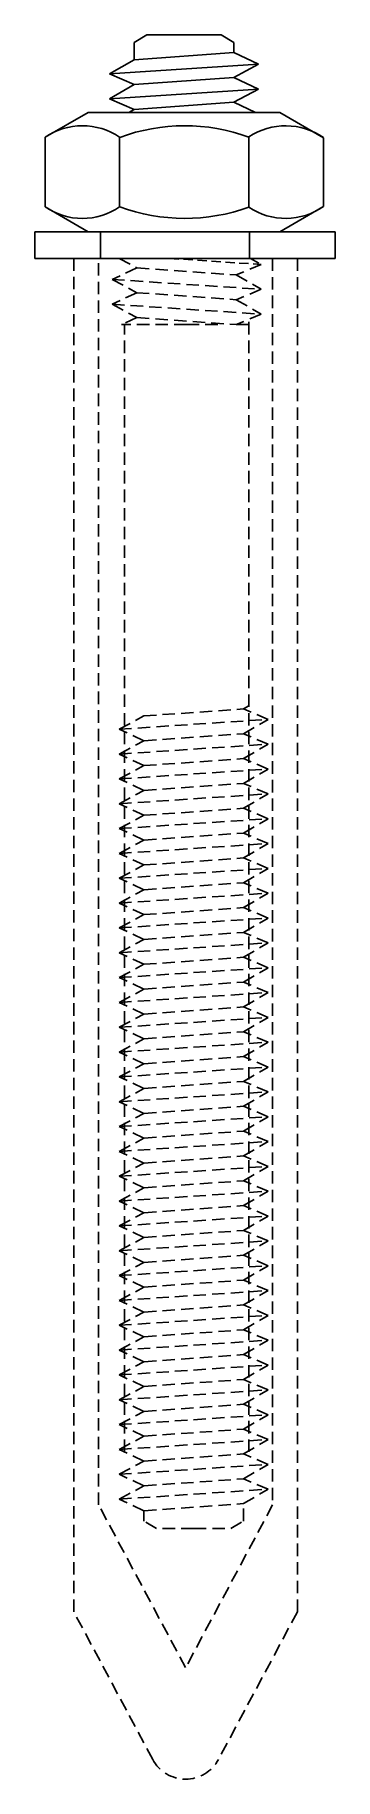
# Model space of a CAD drawing. Extents: x -12 to 12, y -122 to 18.
import ezdxf

# ---------------------------------------------------------------- set-up
doc = ezdxf.new("R2010")
doc.units = 0
doc.linetypes.add('HIDDEN', pattern=[0.375, 0.25, -0.125])
doc.layers.get('0').update_dxf_attribs({"linetype": 'CONTINUOUS'})

msp = doc.modelspace()

# ---------------------------------------------------------------- linework, layer by layer
for p, q in [((-3.08, 18), (-4.08, 17.4)), ((-4.08, 17.4), (-4.08, 16)), ((-0.08, 18), (-3.08, 18)), ((-0.08, 18), (2.92, 18)), ((-0.08, 18), (2.92, 18)), ((2.92, 18), (3.92, 17.4)), ((3.92, 17.4), (3.92, 16.57)), ((-4.08, 16), (-6.08, 14.85)), ((5.92, 15.64), (-6.08, 14.85)), ((3.92, 16.57), (-4.08, 16)), ((3.92, 16.57), (5.92, 15.64)), ((5.92, 15.64), (3.92, 14.57)), ((-6.08, 14.85), (-4.08, 14)), ((3.92, 14.57), (-4.08, 14)), ((3.92, 14.57), (-4.08, 14)), ((3.92, 14.57), (5.92, 13.64)), ((3.92, 14.57), (5.92, 13.64)), ((-4.08, 14), (-6.08, 12.85)), ((-4.08, 14), (-6.08, 12.85)), ((5.92, 13.64), (-6.08, 12.85)), ((-6.08, 12.85), (-4.08, 12)), ((-6.08, 12.85), (-4.08, 12)), ((5.92, 13.64), (3.92, 12.57)), ((5.92, 13.64), (3.92, 12.57)), ((-11.26, 9.75), (-7.79, 11.75)), ((7.64, 11.75), (-7.79, 11.75)), ((-4.08, 12), (-4.51, 11.75)), ((-4.08, 12), (-4.51, 11.75)), ((-4.08, 12), (-4.51, 11.75)), ((3.92, 12.57), (-4.08, 12)), ((3.92, 12.57), (-4.08, 12)), ((3.92, 12.57), (5.68, 11.75)), ((3.92, 12.57), (5.68, 11.75)), ((11.14, 9.72), (7.64, 11.75)), ((-11.26, 4.15), (-11.26, 9.75)), ((-5.26, 4.15), (-5.26, 9.75)), ((5.14, 4.12), (5.14, 9.78)), ((11.14, 4.18), (11.14, 9.72)), ((-11.26, 4.15), (-7.79, 2.15)), ((11.1, 4.15), (7.64, 2.15)), ((-0.08, 2.15), (-12.08, 2.15)), ((-12.08, 2.15), (-12.08, 0)), ((12.08, 2.15), (-11.92, 2.15)), ((-6.8, 2.15), (-6.8, 0)), ((-0.08, 2.15), (9.82, 2.15)), ((5.2, 2.15), (5.2, 0)), ((12.08, 0), (12.08, 2.15)), ((-12.08, 0), (12.08, 0))]:
    msp.add_line(p, q)
at = {"linetype": 'HIDDEN', "ltscale": 4}
for p, q in [((-5.3, 0), (-3.87, -0.76)), ((-3.87, -0.76), (-5.87, -1.69)), ((-3.87, -0.76), (4.13, -1.33)), ((6.13, -0.49), (4.13, -1.33)), ((4.13, -1.33), (6.13, -2.49)), ((4.13, -1.33), (6.13, -2.49)), ((-5.87, -1.69), (6.13, -2.49)), ((-5.87, -1.69), (-3.87, -2.76)), ((-3.87, -2.76), (-5.87, -3.69)), ((-3.87, -2.76), (4.13, -3.33)), ((6.13, -2.49), (4.13, -3.33)), ((-5.87, -3.69), (6.13, -4.49)), ((-5.87, -3.69), (-3.87, -4.76)), ((4.13, -3.33), (6.13, -4.49)), ((4.13, -3.33), (6.13, -4.49)), ((-3.87, -4.76), (-5.1, -5.33)), ((0.13, -5.33), (-5.1, -5.33)), ((-4.87, -96.12), (-4.87, -5.33)), ((-3.87, -4.76), (4.13, -5.33)), ((0.13, -5.33), (3.13, -5.33)), ((6.13, -4.49), (4.13, -5.33)), ((4.13, -5.33), (5.13, -5.33)), ((5.13, -96.12), (5.13, -4.91)), ((-3.3, -36.85), (4.7, -36.28)), ((-3.3, -36.85), (4.7, -36.28)), ((4.7, -36.28), (5.13, -36.03)), ((4.7, -36.28), (5.13, -36.03)), ((6.7, -37.12), (4.7, -36.28)), ((6.7, -37.12), (4.7, -36.28)), ((-5.3, -37.92), (-3.3, -36.85)), ((-5.3, -37.92), (-3.3, -36.85)), ((-5.3, -37.92), (6.7, -37.12)), ((-3.3, -38.85), (-5.3, -37.92)), ((-3.3, -38.85), (-5.3, -37.92)), ((4.7, -38.28), (6.7, -37.12)), ((4.7, -38.28), (6.7, -37.12)), ((-5.3, -39.92), (-3.3, -38.85)), ((-5.3, -39.92), (6.7, -39.12)), ((-3.3, -38.85), (4.7, -38.28)), ((-3.3, -38.85), (4.7, -38.28)), ((6.7, -39.12), (4.7, -38.28)), ((4.7, -40.28), (6.7, -39.12)), ((-3.3, -40.85), (-5.3, -39.92)), ((-3.3, -40.85), (4.7, -40.28)), ((-3.3, -40.85), (4.7, -40.28)), ((-3.3, -40.85), (4.7, -40.28)), ((4.7, -40.28), (5.13, -40.03)), ((4.7, -40.28), (5.13, -40.03)), ((6.7, -41.12), (4.7, -40.28)), ((6.7, -41.12), (4.7, -40.28)), ((-5.3, -41.92), (-3.3, -40.85)), ((-5.3, -41.92), (-3.3, -40.85)), ((-5.3, -41.92), (6.7, -41.12)), ((-3.3, -42.85), (-5.3, -41.92)), ((-3.3, -42.85), (-5.3, -41.92)), ((4.7, -42.28), (6.7, -41.12)), ((4.7, -42.28), (6.7, -41.12)), ((-5.3, -43.92), (-3.3, -42.85)), ((-5.3, -43.92), (6.7, -43.12)), ((-3.3, -42.85), (4.7, -42.28)), ((-3.3, -42.85), (4.7, -42.28)), ((6.7, -43.12), (4.7, -42.28)), ((4.7, -44.28), (6.7, -43.12)), ((-3.3, -44.85), (-5.3, -43.92)), ((-5.3, -45.92), (-3.3, -44.85)), ((-5.3, -45.92), (-3.3, -44.85)), ((-3.3, -44.85), (4.7, -44.28)), ((-3.3, -44.85), (4.7, -44.28)), ((-3.3, -44.85), (4.7, -44.28)), ((4.7, -44.28), (5.13, -44.03)), ((4.7, -44.28), (5.13, -44.03)), ((6.7, -45.12), (4.7, -44.28)), ((6.7, -45.12), (4.7, -44.28)), ((-5.3, -45.92), (6.7, -45.12)), ((-3.3, -46.85), (-5.3, -45.92)), ((-3.3, -46.85), (-5.3, -45.92)), ((-3.3, -46.85), (4.7, -46.28)), ((-3.3, -46.85), (4.7, -46.28)), ((4.7, -46.28), (6.7, -45.12)), ((4.7, -46.28), (6.7, -45.12)), ((6.7, -47.12), (4.7, -46.28)), ((-5.3, -47.92), (-3.3, -46.85)), ((-5.3, -47.92), (6.7, -47.12)), ((4.7, -48.28), (6.7, -47.12)), ((-3.3, -48.85), (-5.3, -47.92)), ((-5.3, -49.92), (-3.3, -48.85)), ((-5.3, -49.92), (-3.3, -48.85)), ((-5.3, -49.92), (6.7, -49.12)), ((-3.3, -48.85), (4.7, -48.28)), ((-3.3, -48.85), (4.7, -48.28)), ((-3.3, -48.85), (4.7, -48.28)), ((4.7, -48.28), (5.13, -48.03)), ((4.7, -48.28), (5.13, -48.03)), ((6.7, -49.12), (4.7, -48.28)), ((6.7, -49.12), (4.7, -48.28)), ((4.7, -50.28), (6.7, -49.12)), ((4.7, -50.28), (6.7, -49.12)), ((-3.3, -50.85), (-5.3, -49.92)), ((-3.3, -50.85), (-5.3, -49.92)), ((-3.3, -50.85), (4.7, -50.28)), ((-3.3, -50.85), (4.7, -50.28)), ((6.7, -51.12), (4.7, -50.28)), ((-5.3, -51.92), (-3.3, -50.85)), ((-5.3, -51.92), (6.7, -51.12)), ((-3.3, -52.85), (-5.3, -51.92)), ((4.7, -52.28), (6.7, -51.12)), ((-5.3, -53.92), (-3.3, -52.85)), ((-5.3, -53.92), (-3.3, -52.85)), ((-5.3, -53.92), (6.7, -53.12)), ((-3.3, -52.85), (4.7, -52.28)), ((-3.3, -52.85), (4.7, -52.28)), ((-3.3, -52.85), (4.7, -52.28)), ((4.7, -52.28), (5.13, -52.03)), ((4.7, -52.28), (5.13, -52.03)), ((6.7, -53.12), (4.7, -52.28)), ((6.7, -53.12), (4.7, -52.28)), ((4.7, -54.28), (6.7, -53.12)), ((4.7, -54.28), (6.7, -53.12)), ((-3.3, -54.85), (-5.3, -53.92)), ((-3.3, -54.85), (-5.3, -53.92)), ((-3.3, -54.85), (4.7, -54.28)), ((-3.3, -54.85), (4.7, -54.28)), ((6.7, -55.12), (4.7, -54.28)), ((-5.3, -55.92), (-3.3, -54.85)), ((-5.3, -55.92), (6.7, -55.12)), ((-3.3, -56.85), (-5.3, -55.92)), ((4.7, -56.28), (6.7, -55.12)), ((4.7, -56.28), (5.13, -56.03)), ((4.7, -56.28), (5.13, -56.03)), ((-5.3, -57.92), (-3.3, -56.85)), ((-5.3, -57.92), (-3.3, -56.85)), ((-5.3, -57.92), (6.7, -57.12)), ((-3.3, -56.85), (4.7, -56.28)), ((-3.3, -56.85), (4.7, -56.28)), ((-3.3, -56.85), (4.7, -56.28)), ((6.7, -57.12), (4.7, -56.28)), ((6.7, -57.12), (4.7, -56.28)), ((4.7, -58.28), (6.7, -57.12)), ((4.7, -58.28), (6.7, -57.12)), ((-3.3, -58.85), (-5.3, -57.92)), ((-3.3, -58.85), (-5.3, -57.92)), ((-5.3, -59.92), (-3.3, -58.85)), ((-3.3, -58.85), (4.7, -58.28)), ((-3.3, -58.85), (4.7, -58.28)), ((6.7, -59.12), (4.7, -58.28)), ((-5.3, -59.92), (6.7, -59.12)), ((-3.3, -60.85), (-5.3, -59.92)), ((-3.3, -60.85), (4.7, -60.28)), ((-3.3, -60.85), (4.7, -60.28)), ((-3.3, -60.85), (4.7, -60.28)), ((4.7, -60.28), (6.7, -59.12)), ((4.7, -60.28), (5.13, -60.03)), ((4.7, -60.28), (5.13, -60.03)), ((6.7, -61.12), (4.7, -60.28)), ((6.7, -61.12), (4.7, -60.28)), ((-5.3, -61.92), (-3.3, -60.85)), ((-5.3, -61.92), (-3.3, -60.85)), ((-5.3, -61.92), (6.7, -61.12)), ((4.7, -62.28), (6.7, -61.12)), ((4.7, -62.28), (6.7, -61.12)), ((-3.3, -62.85), (-5.3, -61.92)), ((-3.3, -62.85), (-5.3, -61.92)), ((-5.3, -63.92), (-3.3, -62.85)), ((-5.3, -63.92), (6.7, -63.12)), ((-3.3, -62.85), (4.7, -62.28)), ((-3.3, -62.85), (4.7, -62.28)), ((6.7, -63.12), (4.7, -62.28)), ((4.7, -64.28), (6.7, -63.12)), ((-3.3, -64.85), (-5.3, -63.92)), ((-3.3, -64.85), (4.7, -64.28)), ((-3.3, -64.85), (4.7, -64.28)), ((-3.3, -64.85), (4.7, -64.28)), ((4.7, -64.28), (5.13, -64.03)), ((4.7, -64.28), (5.13, -64.03)), ((6.7, -65.12), (4.7, -64.28)), ((6.7, -65.12), (4.7, -64.28)), ((-5.3, -65.92), (-3.3, -64.85)), ((-5.3, -65.92), (-3.3, -64.85)), ((-5.3, -65.92), (6.7, -65.12)), ((-3.3, -66.85), (-5.3, -65.92)), ((-3.3, -66.85), (-5.3, -65.92)), ((4.7, -66.28), (6.7, -65.12)), ((4.7, -66.28), (6.7, -65.12)), ((-5.3, -67.92), (-3.3, -66.85)), ((-5.3, -67.92), (6.7, -67.12)), ((-3.3, -66.85), (4.7, -66.28)), ((-3.3, -66.85), (4.7, -66.28)), ((6.7, -67.12), (4.7, -66.28)), ((4.7, -68.28), (6.7, -67.12)), ((-3.3, -68.85), (-5.3, -67.92)), ((-3.3, -68.85), (4.7, -68.28)), ((-3.3, -68.85), (4.7, -68.28)), ((-3.3, -68.85), (4.7, -68.28)), ((4.7, -68.28), (5.13, -68.03)), ((4.7, -68.28), (5.13, -68.03)), ((6.7, -69.12), (4.7, -68.28)), ((6.7, -69.12), (4.7, -68.28)), ((-5.3, -69.92), (-3.3, -68.85)), ((-5.3, -69.92), (-3.3, -68.85)), ((-5.3, -69.92), (6.7, -69.12)), ((-3.3, -70.85), (-5.3, -69.92)), ((-3.3, -70.85), (-5.3, -69.92)), ((4.7, -70.28), (6.7, -69.12)), ((4.7, -70.28), (6.7, -69.12)), ((-5.3, -71.92), (-3.3, -70.85)), ((-5.3, -71.92), (6.7, -71.12)), ((-3.3, -70.85), (4.7, -70.28)), ((-3.3, -70.85), (4.7, -70.28)), ((6.7, -71.12), (4.7, -70.28)), ((4.7, -72.28), (6.7, -71.12)), ((-3.3, -72.85), (-5.3, -71.92)), ((-5.3, -73.92), (-3.3, -72.85)), ((-5.3, -73.92), (-3.3, -72.85)), ((-3.3, -72.85), (4.7, -72.28)), ((-3.3, -72.85), (4.7, -72.28)), ((-3.3, -72.85), (4.7, -72.28)), ((4.7, -72.28), (5.13, -72.03)), ((4.7, -72.28), (5.13, -72.03)), ((6.7, -73.12), (4.7, -72.28)), ((6.7, -73.12), (4.7, -72.28)), ((-5.3, -73.92), (6.7, -73.12)), ((-3.3, -74.85), (-5.3, -73.92)), ((-3.3, -74.85), (-5.3, -73.92)), ((-3.3, -74.85), (4.7, -74.28)), ((-3.3, -74.85), (4.7, -74.28)), ((4.7, -74.28), (6.7, -73.12)), ((4.7, -74.28), (6.7, -73.12)), ((6.7, -75.12), (4.7, -74.28)), ((-5.3, -75.92), (-3.3, -74.85)), ((-5.3, -75.92), (6.7, -75.12)), ((4.7, -76.28), (6.7, -75.12)), ((-3.3, -76.85), (-5.3, -75.92)), ((-5.3, -77.92), (-3.3, -76.85)), ((-5.3, -77.92), (-3.3, -76.85)), ((-5.3, -77.92), (6.7, -77.12)), ((-3.3, -76.85), (4.7, -76.28)), ((-3.3, -76.85), (4.7, -76.28)), ((-3.3, -76.85), (4.7, -76.28)), ((4.7, -76.28), (5.13, -76.03)), ((4.7, -76.28), (5.13, -76.03)), ((6.7, -77.12), (4.7, -76.28)), ((6.7, -77.12), (4.7, -76.28)), ((4.7, -78.28), (6.7, -77.12)), ((4.7, -78.28), (6.7, -77.12)), ((-3.3, -78.85), (-5.3, -77.92)), ((-3.3, -78.85), (-5.3, -77.92)), ((-3.3, -78.85), (4.7, -78.28)), ((-3.3, -78.85), (4.7, -78.28)), ((6.7, -79.12), (4.7, -78.28)), ((-5.3, -79.92), (-3.3, -78.85)), ((-5.3, -79.92), (6.7, -79.12)), ((-3.3, -80.85), (-5.3, -79.92)), ((4.7, -80.28), (6.7, -79.12)), ((4.7, -80.28), (5.13, -80.03)), ((4.7, -80.28), (5.13, -80.03)), ((-5.3, -81.92), (-3.3, -80.85)), ((-5.3, -81.92), (-3.3, -80.85)), ((-5.3, -81.92), (6.7, -81.12)), ((-3.3, -80.85), (4.7, -80.28)), ((-3.3, -80.85), (4.7, -80.28)), ((-3.3, -80.85), (4.7, -80.28)), ((6.7, -81.12), (4.7, -80.28)), ((6.7, -81.12), (4.7, -80.28)), ((4.7, -82.28), (6.7, -81.12)), ((4.7, -82.28), (6.7, -81.12)), ((-3.3, -82.85), (-5.3, -81.92)), ((-3.3, -82.85), (-5.3, -81.92)), ((-5.3, -83.92), (-3.3, -82.85)), ((-3.3, -82.85), (4.7, -82.28)), ((-3.3, -82.85), (4.7, -82.28)), ((6.7, -83.12), (4.7, -82.28)), ((-5.3, -83.92), (6.7, -83.12)), ((-3.3, -84.85), (-5.3, -83.92)), ((-3.3, -84.85), (4.7, -84.28)), ((-3.3, -84.85), (4.7, -84.28)), ((-3.3, -84.85), (4.7, -84.28)), ((4.7, -84.28), (6.7, -83.12)), ((4.7, -84.28), (5.13, -84.03)), ((4.7, -84.28), (5.13, -84.03)), ((6.7, -85.12), (4.7, -84.28)), ((6.7, -85.12), (4.7, -84.28)), ((-5.3, -85.92), (-3.3, -84.85)), ((-5.3, -85.92), (-3.3, -84.85)), ((-5.3, -85.92), (6.7, -85.12)), ((4.7, -86.28), (6.7, -85.12)), ((4.7, -86.28), (6.7, -85.12)), ((-3.3, -86.85), (-5.3, -85.92)), ((-3.3, -86.85), (-5.3, -85.92)), ((-5.3, -87.92), (-3.3, -86.85)), ((-3.3, -86.85), (4.7, -86.28)), ((-3.3, -86.85), (4.7, -86.28)), ((6.7, -87.12), (4.7, -86.28)), ((-5.3, -87.92), (6.7, -87.12)), ((-3.3, -88.85), (-5.3, -87.92)), ((-3.3, -88.85), (4.7, -88.28)), ((-3.3, -88.85), (4.7, -88.28)), ((-3.3, -88.85), (4.7, -88.28)), ((4.7, -88.28), (6.7, -87.12)), ((4.7, -88.28), (5.13, -88.03)), ((4.7, -88.28), (5.13, -88.03)), ((6.7, -89.12), (4.7, -88.28)), ((6.7, -89.12), (4.7, -88.28)), ((-5.3, -89.92), (-3.3, -88.85)), ((-5.3, -89.92), (-3.3, -88.85)), ((-5.3, -89.92), (6.7, -89.12)), ((4.7, -90.28), (6.7, -89.12)), ((4.7, -90.28), (6.7, -89.12)), ((-3.3, -90.85), (-5.3, -89.92)), ((-3.3, -90.85), (-5.3, -89.92)), ((-5.3, -91.92), (-3.3, -90.85)), ((-5.3, -91.92), (6.7, -91.12)), ((-3.3, -90.85), (4.7, -90.28)), ((-3.3, -90.85), (4.7, -90.28)), ((6.7, -91.12), (4.7, -90.28)), ((4.7, -92.28), (6.7, -91.12)), ((-3.3, -92.85), (-5.3, -91.92)), ((-3.3, -92.85), (4.7, -92.28)), ((-3.3, -92.85), (4.7, -92.28)), ((-3.3, -92.85), (4.7, -92.28)), ((4.7, -92.28), (5.13, -92.03)), ((4.7, -92.28), (5.13, -92.03)), ((6.7, -93.12), (4.7, -92.28)), ((6.7, -93.12), (4.7, -92.28)), ((-5.3, -93.92), (-3.3, -92.85)), ((-5.3, -93.92), (-3.3, -92.85)), ((-5.3, -93.92), (6.7, -93.12)), ((-3.3, -94.85), (-5.3, -93.92)), ((-3.3, -94.85), (-5.3, -93.92)), ((4.7, -94.28), (6.7, -93.12)), ((4.7, -94.28), (6.7, -93.12)), ((-5.3, -95.92), (-3.3, -94.85)), ((-5.3, -95.92), (6.7, -95.12)), ((-3.3, -94.85), (4.7, -94.28)), ((-3.3, -94.85), (4.7, -94.28)), ((6.7, -95.12), (4.7, -94.28)), ((4.7, -96.28), (6.7, -95.12)), ((-3.3, -96.85), (-5.3, -95.92)), ((-5.3, -97.92), (-3.3, -96.85)), ((-5.3, -97.92), (-3.3, -96.85)), ((-3.3, -96.85), (4.7, -96.28)), ((-3.3, -96.85), (4.7, -96.28)), ((-3.3, -96.85), (4.7, -96.28)), ((4.7, -96.28), (5.13, -96.03)), ((4.7, -96.28), (5.13, -96.03)), ((6.7, -97.12), (4.7, -96.28)), ((6.7, -97.12), (4.7, -96.28)), ((-5.3, -97.92), (6.7, -97.12)), ((-3.3, -98.85), (-5.3, -97.92)), ((-3.3, -98.85), (-5.3, -97.92)), ((-3.3, -98.85), (4.7, -98.28)), ((-3.3, -98.85), (4.7, -98.28)), ((4.7, -98.28), (6.7, -97.12)), ((4.7, -98.28), (6.7, -97.12)), ((6.7, -99.12), (4.7, -98.28)), ((-5.3, -99.92), (-3.3, -98.85)), ((-5.3, -99.92), (6.7, -99.12)), ((4.7, -100.28), (6.7, -99.12)), ((-3.3, -100.85), (-5.3, -99.92)), ((-3.3, -100.85), (4.7, -100.28)), ((-3.3, -101.68), (-3.3, -100.85)), ((4.7, -101.68), (4.7, -100.28)), ((-2.3, -102.28), (-3.3, -101.68)), ((0.7, -102.28), (-2.3, -102.28)), ((0.7, -102.28), (-2.3, -102.28)), ((0.7, -102.28), (3.7, -102.28)), ((3.7, -102.28), (4.7, -101.68))]:
    msp.add_line(p, q, dxfattribs=at)
at = {"linetype": 'HIDDEN', "ltscale": 3}
for p in [(-1.24, 0), (5.28, 0)]:
    msp.add_line(p, (6.13, -0.49), dxfattribs=at)
at = {"linetype": 'HIDDEN', "ltscale": 4}
msp.add_lwpolyline([(9.05, 0), (9.05, -108.99), (2.69, -120.88, -0.59949), (-2.6, -120.88), (-8.95, -108.99), (-8.95, 0)], format="xyb", dxfattribs=at)
msp.add_lwpolyline([(7.05, 0), (7.05, -100.39), (0.05, -113.49), (-6.95, -100.39), (-6.95, 0)], dxfattribs=at)
for centre, radius, start, end in [((-8.26, 5.37), 5.31, 55.6086, 124.3914), ((-0.02, -4.49), 15.17, 70.1157, 110.1954), ((8.1, 5.37), 5.31, 55.062, 123.8483), ((-8.26, 8.53), 5.31, 235.6086, 304.3914), ((-0.02, 18.39), 15.17, 249.8046, 289.8843), ((8.1, 8.53), 5.31, 236.1517, 304.938)]:
    msp.add_arc(centre, radius, start, end)

doc.saveas('drawing.dxf')
